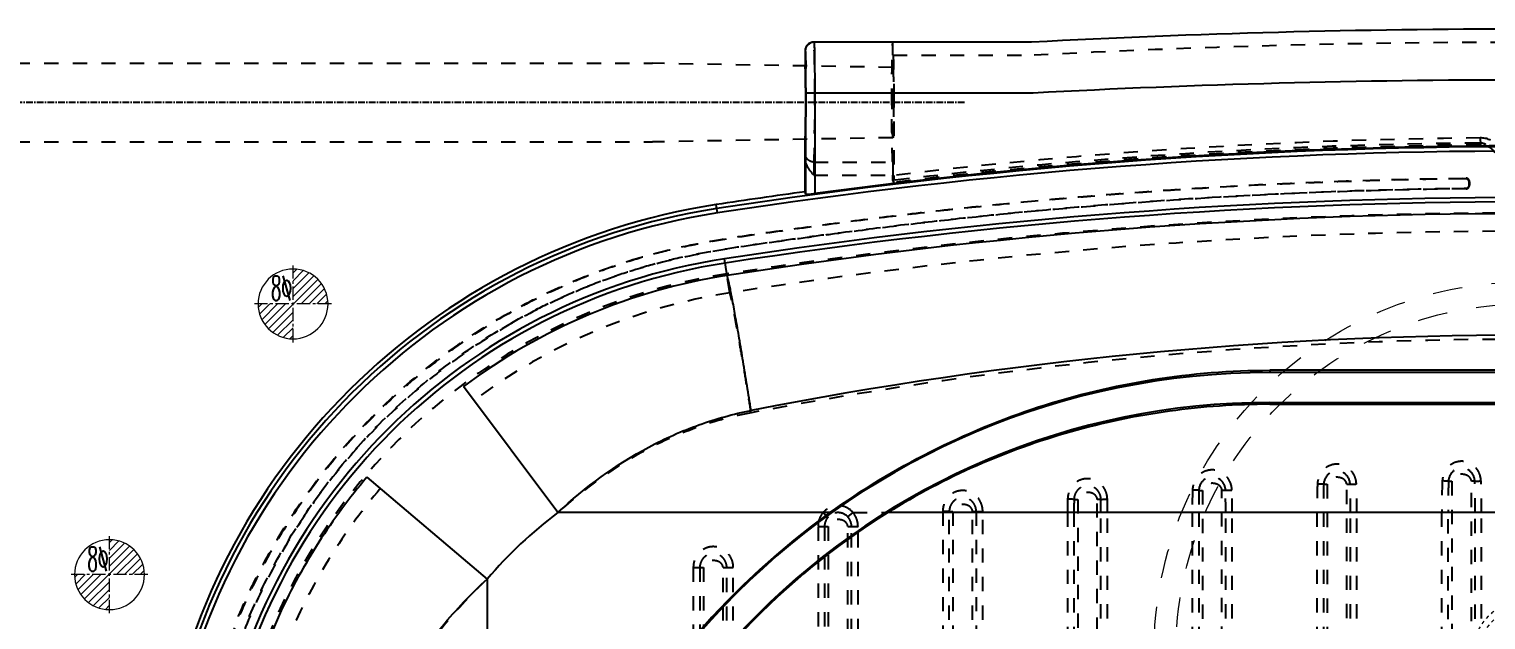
# Model space of a CAD drawing. Header units: millimetres. Extents: x 1937 to 4271, y -9032 to 1737.
# Drawn here: x 2544.9 to 2711.5, y -853.4 to -785.7 of the extents above; entities that cross this region are included whole.
import ezdxf
from ezdxf.enums import TextEntityAlignment as Align

# ---------------------------------------------------------------- set-up
doc = ezdxf.new("R2010")
doc.units = ezdxf.units.MM
doc.header["$LTSCALE"] = 16.335
doc.linetypes.add('CENTER', pattern=[0.6, 0.375, -0.075, 0.075, -0.075])
doc.linetypes.add('HIDDEN', pattern=[0.2, 0.1, -0.1])
doc.layers.get('0').update_dxf_attribs({"linetype": 'CONTINUOUS'})
doc.layers.add('DEFAULT_2', color=8, linetype='HIDDEN')
for name, color, linetype, lineweight in [('epin', 13, 'CONTINUOUS', 9), ('screw', 33, 'CONTINUOUS', 13), ('sp', 193, 'CONTINUOUS', 9)]:
    doc.layers.add(name, color=color, linetype=linetype, lineweight=lineweight)
doc.styles.add('TXT', font='txt.shx', dxfattribs={"bigfont": 'gbcbig.shx'})
doc.styles.add('TXT05', font='txt.shx', dxfattribs={"width": 0.5, "bigfont": 'gbcbig.shx'})

# ---------------------------------------------------------------- blocks, each defined once
blk = doc.blocks.new('sp_80_th', base_point=(283.27, -1197.21))
at = {"layer": 'sp', "color": 1, "linetype": 'CENTER', "ltscale": 2.643404}
for p, q in [((283.27, -1243.96), (283.27, -1150.46)), ((236.52, -1197.21), (330.02, -1197.21))]:
    blk.add_line(p, q, dxfattribs=at)
at = {"layer": 'sp', "linetype": 'HIDDEN', "ltscale": 2.073258}
for radius in [42.5, 40]:
    blk.add_circle((283.27, -1197.21), radius, dxfattribs=at)
at = {"layer": 'sp', "color": 6, "style": 'TXT'}
blk.add_text('SP%%c80', height=10, dxfattribs=at).set_placement((283.27, -1213.21), align=Align.MIDDLE)
blk = doc.blocks.new('screw_m12_g')
at = {"layer": 'screw', "color": 1, "linetype": 'CENTER', "ltscale": 0.24}
for p, q in [((0, -6.6), (0, 6.6)), ((-6.6, 0), (6.6, 0))]:
    blk.add_line(p, q, dxfattribs=at)
at = {"layer": 'screw', "color": 33, "linetype": 'HIDDEN', "ltscale": 0.24}
blk.add_circle((0, 0), 5.25, dxfattribs=at)
at = {"layer": 'screw', "color": 92, "linetype": 'HIDDEN', "ltscale": 0.24}
blk.add_arc((0, 0), 6, 270, 180, dxfattribs=at)
at = {"layer": 'screw', "color": 6, "style": 'TXT'}
blk.add_text('M12', height=2.4, dxfattribs=at).set_placement((-2.04, -3))
blk = doc.blocks.new('epin_ejp_8')
at = {"layer": 'epin'}
h = blk.add_hatch(dxfattribs=at)
h.set_pattern_fill('_ANSI31', color=123, scale=0.2, angle=90, style=0)
h.set_pattern_definition([(135, (-263.1036, 1313.3417), (-0.4490128, -0.4490128), [])])
h.paths.add_polyline_path([(0, 4, 0.414214), (-4, 0), (0, 0)])
h.paths.add_polyline_path([(4, 0), (0, 0), (0, -4, 0.414214)])
at = {"layer": 'epin', "color": 1, "linetype": 'CENTER', "ltscale": 0.248791}
for p, q in [((0, -4.4), (0, 4.4)), ((-4.4, 0), (4.4, 0))]:
    blk.add_line(p, q, dxfattribs=at)
at = {"layer": 'epin'}
blk.add_circle((0, 0), 4, dxfattribs=at)
at = {"layer": 'epin', "color": 6, "style": 'TXT05', "width": 0.5}
blk.add_text('%%c8', height=2.8, dxfattribs=at).set_placement((1.33, 1.8), align=Align.MIDDLE)
blk = doc.blocks.new('11')
at = {"layer": 'epin', "color": 4, "xscale": -1}
for p in [(2575.05, -817.21), (2554.05, -848.21)]:
    blk.add_blockref('epin_ejp_8', p, dxfattribs=at)

msp = doc.modelspace()

# ---------------------------------------------------------------- linework, layer by layer
at = {"color": 7, "linetype": 'Continuous'}
for p, q in [((2633.635, -788.233), (2633.635, -789.96)), ((2633.635, -788.233), (2633.65, -788.24)), ((2634.64, -787.228), (2634.655, -787.235)), ((2659.559, -787.235), (2634.64, -787.228)), ((2633.734, -804.651), (2633.734, -793.064)), ((2659.714, -793.064), (2633.734, -793.064)), ((2634.739, -793.064), (2634.739, -804.566)), ((2633.635, -804.365), (2633.635, -798.35)), ((2633.734, -804.651), (2633.635, -804.365)), ((2623.609, -806.782), (2623.464, -805.842)), ((2624.713, -813.955), (2624.418, -812.038)), ((2686.8, -824.812), (2686.8, -825.072)), ((2745.291, -824.812), (2686.8, -824.812)), ((2605.351, -841.108), (2594.552, -826.664)), ((2745.291, -825.072), (2686.8, -825.072)), ((2686.8, -828.499), (2686.8, -828.703)), ((2686.8, -828.499), (2745.291, -828.499)), ((2686.8, -828.703), (2745.291, -828.703)), ((2583.491, -837.066), (2597.245, -848.731)), ((2636.478, -841.108), (2605.351, -841.108)), ((2788.985, -841.108), (2643.105, -841.108)), ((2597.245, -848.731), (2597.245, -1005.689))]:
    msp.add_line(p, q, dxfattribs=at)
for centre, radius, start, end in [((2716.045, -1853.201), 1067.462, 86.96671, 93.03329), ((2634.64, -788.233), 1.005, 90.00044, 179.98925), ((2634.655, -788.24), 1.005, 90.01212, 179.99249), ((2415.328, -792.885), 218.406, 359.95299, 0.69371), ((2716.045, -1853.201), 1061.633, 86.958387, 93.041613), ((2716.045, -1407.419), 608.21, 81.250995, 98.749005), ((2716.045, -1407.419), 607.708, 81.250995, 98.749005), ((2716.045, -1407.419), 608.311, 83.09667, 97.681099), ((2716.045, -1407.419), 608.659, 97.781515, 98.749005), ((2716.045, -1407.419), 602.39, 81.250995, 98.749005), ((2634.992, -880.748), 75.788, 98.74901, 171.02639), ((2634.992, -880.748), 75.339, 98.74901, 171.02639), ((2716.045, -1407.419), 601.889, 81.250995, 98.749005), ((2634.992, -880.748), 74.837, 98.74901, 171.02639), ((2716.182, -1400.817), 593.947, 90.013169, 98.858899), ((2634.992, -880.748), 69.519, 98.74901, 171.02639), ((2634.992, -880.748), 69.018, 98.74901, 171.02639), ((2635.136, -880.833), 67.685, 98.85834, 126.84119), ((2716.297, -1282.847), 462.057, 90.03121, 101.08543), ((2686.8, -911.356), 86.284, 90, 180), ((2686.8, -911.356), 82.857, 90, 180), ((2634.992, -880.748), 49.497, 126.78659, 139.69559), ((2686.8, -911.356), 86.413, 125.61544, 180), ((2686.8, -911.356), 82.729, 121.88132, 180)]:
    msp.add_arc(centre, radius, start, end, dxfattribs=at)
for points, knots in [([(2633.65, -788.24), (2633.654, -788.242), (2633.656, -788.258), (2633.662, -788.283), (2633.666, -788.328), (2633.67, -788.387), (2633.675, -788.463), (2633.682, -788.595), (2633.689, -788.798), (2633.698, -789.085), (2633.705, -789.427), (2633.712, -789.818), (2633.716, -790.095), (2633.718, -790.24)], [0, 0, 0, 0, 0.0058969, 0.0197283, 0.0416449, 0.0716091, 0.1095548, 0.1554011, 0.2700904, 0.413984, 0.5852705, 0.7815423, 1, 1, 1, 1]), ([(2634.655, -787.235), (2634.658, -787.237), (2634.66, -787.25), (2634.665, -787.272), (2634.668, -787.31), (2634.674, -787.386), (2634.681, -787.516), (2634.688, -787.711), (2634.695, -787.956), (2634.702, -788.251), (2634.709, -788.591), (2634.717, -789.126), (2634.726, -789.882), (2634.733, -790.873), (2634.738, -791.948), (2634.739, -792.687), (2634.739, -793.064)], [0, 0, 0, 0, 0.0017658, 0.005831, 0.0122375, 0.0209778, 0.0453955, 0.078919, 0.1212047, 0.1718308, 0.2303648, 0.2962387, 0.4473145, 0.6194057, 0.8062011, 1, 1, 1, 1]), ([(2633.635, -789.96), (2633.637, -789.96), (2633.64, -789.969), (2633.643, -789.982), (2633.646, -790.009), (2633.652, -790.062), (2633.657, -790.153), (2633.664, -790.292), (2633.67, -790.467), (2633.676, -790.678), (2633.682, -790.923), (2633.689, -791.308), (2633.697, -791.854), (2633.703, -792.57), (2633.707, -793.347), (2633.708, -793.882), (2633.708, -794.155)], [0, 0, 0, 0, 0.0014927, 0.0052241, 0.0113055, 0.0197403, 0.0436205, 0.0767177, 0.1186915, 0.1691179, 0.2275623, 0.2934514, 0.4448427, 0.6175699, 0.8052269, 1, 1, 1, 1]), ([(2633.734, -804.651), (2633.735, -804.653), (2633.744, -804.656), (2633.77, -804.66), (2633.828, -804.66), (2633.92, -804.656), (2634.045, -804.646), (2634.194, -804.632), (2634.429, -804.606), (2634.613, -804.583), (2634.739, -804.566)], [0, 0, 0, 0, 0.0076606, 0.0236717, 0.0824798, 0.1759639, 0.3003805, 0.4511218, 0.6224797, 1, 1, 1, 1]), ([(2627.456, -829.411), (2627.307, -828.471), (2627.007, -826.596), (2626.556, -823.84), (2626.119, -821.237), (2625.717, -818.917), (2625.409, -817.212), (2625.192, -816.071), (2625.059, -815.4), (2624.946, -814.858), (2624.854, -814.446), (2624.78, -814.159), (2624.736, -814.008), (2624.713, -813.955)], [0, 0, 0, 0, 0.181967, 0.3626185, 0.5335894, 0.6862194, 0.8126048, 0.8644705, 0.9081591, 0.94333, 0.970154, 0.988935, 1, 1, 1, 1]), ([(2636.478, -841.108), (2640.117, -838.501), (2647.8, -833.831), (2660.253, -828.679), (2673.356, -825.522), (2682.323, -824.812), (2686.8, -824.812)], [0, 0, 0, 0, 0.250062, 0.4999682, 0.7499178, 1, 1, 1, 1]), ([(2605.351, -841.108), (2608.473, -838.18), (2613.691, -834.357), (2621.413, -830.922), (2625.432, -829.806), (2627.456, -829.411)], [0, 0, 0, 0, 0.507638, 0.7554378, 1, 1, 1, 1]), ([(2686.8, -828.703), (2682.968, -828.703), (2675.295, -829.231), (2664.011, -831.595), (2653.162, -835.495), (2646.359, -839.084), (2643.105, -841.108)], [0, 0, 0, 0, 0.2500411, 0.5000202, 0.749978, 1, 1, 1, 1]), ([(2583.491, -837.066), (2581.501, -839.413), (2577.831, -844.38), (2573.386, -852.5), (2570.085, -861.148), (2568.695, -867.165), (2568.21, -870.203)], [0, 0, 0, 0, 0.2500741, 0.5000447, 0.7499954, 1, 1, 1, 1]), ([(2582.844, -873.016), (2583.311, -870.745), (2584.668, -866.24), (2587.832, -859.864), (2592.044, -853.944), (2595.426, -850.402), (2597.245, -848.731)], [0, 0, 0, 0, 0.242583, 0.4894023, 0.7416661, 1, 1, 1, 1])]:
    msp.add_open_spline(points, degree=3, knots=knots, dxfattribs=at)
at = {"layer": 'DEFAULT_2', "color": 8, "linetype": 'HIDDEN'}
for p, q in [((2643.685, -788.735), (2643.685, -787.228)), ((2491.045, -789.655), (2616.186, -789.655)), ((2643.685, -790.135), (2616.186, -789.655)), ((2643.685, -788.735), (2643.7, -788.743)), ((2643.685, -788.735), (2659.599, -788.735)), ((2643.775, -793.064), (2643.775, -802.484)), ((2643.685, -798.175), (2616.186, -798.655)), ((2710.89, -798.204), (2710.897, -799.007)), ((2491.045, -798.655), (2616.186, -798.655)), ((2710.747, -798.783), (2710.897, -799.007)), ((2634.659, -800.971), (2643.663, -800.971)), ((2634.623, -802.454), (2643.685, -802.454)), ((2643.685, -803.077), (2643.685, -802.454)), ((2643.685, -803.077), (2643.761, -803.296)), ((2709.215, -802.882), (2709.257, -802.818)), ((2709.621, -803.284), (2709.663, -803.22)), ((2709.621, -803.56), (2709.621, -803.284)), ((2709.663, -803.22), (2709.663, -803.622)), ((2709.266, -804.024), (2709.224, -803.961)), ((2709.663, -803.622), (2709.621, -803.56)), ((2625.018, -815.936), (2624.713, -813.955)), ((2692.971, -837.866), (2693.372, -837.866)), ((2693.372, -837.866), (2693.372, -1016.554)), ((2695.604, -1016.554), (2695.604, -837.866)), ((2695.604, -837.866), (2696.005, -837.866)), ((2707.249, -837.52), (2707.643, -837.52)), ((2707.643, -837.52), (2707.643, -1016.901)), ((2709.875, -1016.901), (2709.875, -837.52)), ((2710.269, -837.52), (2709.875, -837.52)), ((2664.402, -839.59), (2664.83, -839.59)), ((2664.83, -839.59), (2664.83, -1014.83)), ((2667.062, -1014.83), (2667.062, -839.59)), ((2667.49, -839.59), (2667.062, -839.59)), ((2668.233, -841.108), (2668.221, -839.573)), ((2678.689, -838.556), (2679.101, -838.556)), ((2679.101, -838.556), (2679.101, -1015.864)), ((2681.333, -1015.864), (2681.333, -838.556)), ((2681.745, -838.556), (2681.333, -838.556)), ((2636.274, -841.607), (2635.684, -841.108)), ((2638.534, -841.607), (2639.124, -841.108)), ((2639.124, -841.108), (2643.105, -841.108)), ((2649.387, -840.97), (2649.387, -1013.45)), ((2650.129, -1013.449), (2650.129, -840.971)), ((2650.129, -840.971), (2650.559, -840.971)), ((2650.559, -840.971), (2650.559, -1013.449)), ((2652.791, -1013.449), (2652.791, -840.971)), ((2652.791, -840.971), (2653.221, -840.971)), ((2653.221, -840.971), (2653.221, -1013.449)), ((2653.962, -1013.45), (2653.962, -840.97)), ((2663.658, -841.108), (2663.658, -1013.313)), ((2664.401, -841.108), (2664.401, -1013.313)), ((2667.491, -1013.313), (2667.491, -841.108)), ((2668.233, -1013.313), (2668.233, -841.108)), ((2677.929, -841.108), (2677.929, -1013.313)), ((2678.671, -841.108), (2678.671, -1013.313)), ((2681.763, -1013.313), (2681.763, -841.108)), ((2682.504, -1013.313), (2682.504, -841.108)), ((2692.2, -841.108), (2692.2, -1013.313)), ((2692.942, -841.108), (2692.942, -1013.359)), ((2696.034, -1013.313), (2696.034, -841.108)), ((2696.775, -1013.313), (2696.775, -841.108)), ((2706.471, -841.108), (2706.471, -1013.313)), ((2707.213, -1013.372), (2707.213, -841.048)), ((2710.305, -1013.348), (2710.305, -841.072)), ((2711.046, -1013.313), (2711.046, -841.108)), ((2635.116, -842.701), (2635.116, -1011.719)), ((2635.116, -842.701), (2636.288, -842.701)), ((2635.858, -842.701), (2635.858, -1011.719)), ((2636.288, -842.701), (2636.288, -1011.719)), ((2638.52, -1011.719), (2638.52, -842.701)), ((2638.52, -842.701), (2639.691, -842.701)), ((2638.95, -1011.719), (2638.95, -842.701)), ((2639.691, -1011.719), (2639.691, -842.701)), ((2620.845, -847.399), (2620.845, -1007.021)), ((2620.845, -847.399), (2622.017, -847.399)), ((2621.587, -847.399), (2621.587, -1007.021)), ((2622.017, -847.399), (2622.017, -1007.021)), ((2624.249, -1007.021), (2624.249, -847.399)), ((2624.249, -847.399), (2625.42, -847.399)), ((2624.679, -1007.021), (2624.679, -847.399)), ((2625.42, -1007.021), (2625.42, -847.399))]:
    msp.add_line(p, q, dxfattribs=at)
at = {"layer": 'DEFAULT_2', "color": 1, "linetype": 'CENTER', "ltscale": 0.125017}
msp.add_line((2651.876, -794.155), (2391.045, -794.155), dxfattribs=at)
at = {"layer": 'DEFAULT_2', "color": 8, "linetype": 'HIDDEN'}
for centre, radius, start, end in [((2716.045, -1853.201), 1065.954, 86.964565, 93.035435), ((2594.11, -791.706), 39.58, 1.3673, 1.74143), ((2491.95, -793.479), 141.756, 0.59333, 0.72347), ((2448.475, -793.899), 185.233, 0.32173, 0.58386), ((2398.249, -794.154), 235.46, 359.99971, 0.26693), ((2405.779, -794.173), 227.929, 359.67872, 0.00453), ((2556.071, -795.73), 77.629, 358.65781, 359.34296), ((2496.264, -794.88), 137.441, 359.27446, 359.41004), ((2457.165, -794.48), 176.542, 359.41076, 359.68473), ((2597.371, -796.693), 36.317, 358.24345, 358.64955), ((2716.045, -1407.419), 609.237, 90.484744, 96.812713), ((2710.912, -801.027), 2.823, 359.9901, 90.42155), ((2716.045, -1407.419), 608.659, 90.498746, 96.827713), ((2716.045, -1407.419), 608.435, 90.48482, 96.823146), ((2710.763, -800.766), 1.983, 85.02153, 90.47704), ((2710.758, -800.818), 2.035, 67.74401, 85.00115), ((2709.22, -803.283), 0.401, 359.93767, 90.65418), ((2709.262, -803.22), 0.401, 359.93768, 90.65009), ((2709.22, -803.56), 0.401, 270.64208, 0.06004), ((2709.262, -803.623), 0.401, 270.63809, 0.06024), ((2716.045, -1407.419), 600.637, 90.311574, 98.749005), ((2716.182, -1400.817), 591.943, 90.013209, 98.859268), ((2634.992, -880.748), 67.766, 98.74901, 171.02639), ((2635.136, -880.833), 65.682, 98.86176, 126.84279), ((2716.283, -1293.595), 472.348, 90.02882, 100.83923), ((2781.04, -841.037), 88.84, 177.93015, 180.04537), ((2866.475, -841.04), 173.533, 178.95196, 180.02227), ((2522.568, -841.04), 173.466, 359.97759, 1.04832), ((2607.975, -841.036), 88.8, 359.95407, 2.07005), ((2793.593, -841.012), 87.121, 177.67553, 180.06303), ((2877.095, -841.012), 169.882, 178.82219, 180.01238), ((2540.473, -841.012), 169.832, 359.9798, 1.17831), ((2623.949, -841.015), 87.098, 359.93932, 2.32773), ((2849.887, -841.101), 185.486, 179.53344, 180.00205), ((2482.035, -841.101), 185.457, 359.9979, 0.46659), ((2769.712, -841.073), 91.782, 178.40978, 180.02131), ((2857.981, -841.075), 179.31, 179.19507, 180.01043), ((2502.515, -841.075), 179.247, 359.98945, 0.80509), ((2590.757, -841.073), 91.747, 359.97857, 1.59074), ((2637.404, -842.626), 1.522, 42.05912, 137.93579)]:
    msp.add_arc(centre, radius, start, end, dxfattribs=at)
for points, knots in [([(2633.654, -799.982), (2633.663, -799.884), (2633.676, -799.624), (2633.692, -799.145), (2633.706, -798.496), (2633.724, -797.357), (2633.734, -796.079), (2633.739, -794.704), (2633.739, -793.621), (2633.736, -792.556), (2633.729, -791.546), (2633.719, -790.625), (2633.708, -789.928), (2633.698, -789.438), (2633.69, -789.13), (2633.682, -788.864), (2633.674, -788.644), (2633.665, -788.472), (2633.657, -788.357), (2633.65, -788.292), (2633.645, -788.26), (2633.642, -788.244), (2633.637, -788.232), (2633.635, -788.233)], [0, 0, 0, 0, 0.0251175, 0.0663469, 0.1222544, 0.1909531, 0.3569403, 0.4485489, 0.5417779, 0.6334321, 0.7203762, 0.7996392, 0.8684939, 0.8982785, 0.9246068, 0.9472528, 0.9660411, 0.9808001, 0.9913953, 0.9951132, 0.9977726, 0.9993782, 1, 1, 1, 1]), ([(2634.742, -793.064), (2634.742, -792.801), (2634.74, -792.139), (2634.734, -791.114), (2634.724, -790.036), (2634.713, -789.221), (2634.703, -788.647), (2634.695, -788.285), (2634.687, -787.974), (2634.679, -787.716), (2634.671, -787.534), (2634.664, -787.417), (2634.66, -787.351), (2634.655, -787.3), (2634.651, -787.261), (2634.647, -787.242), (2634.643, -787.228), (2634.64, -787.228)], [0, 0, 0, 0, 0.1353239, 0.3399586, 0.5266039, 0.6888524, 0.7590873, 0.8212161, 0.8747021, 0.9191341, 0.9541113, 0.9679444, 0.979311, 0.9881962, 0.9945886, 0.9984895, 1, 1, 1, 1]), ([(2643.564, -794.155), (2643.564, -793.705), (2643.566, -792.821), (2643.572, -791.538), (2643.582, -790.523), (2643.591, -789.774), (2643.599, -789.272), (2643.608, -788.817), (2643.617, -788.414), (2643.627, -788.065), (2643.638, -787.776), (2643.647, -787.572), (2643.655, -787.441), (2643.661, -787.366), (2643.666, -787.309), (2643.672, -787.265), (2643.677, -787.243), (2643.682, -787.228), (2643.685, -787.228)], [0, 0, 0, 0, 0.1949167, 0.3824912, 0.5552378, 0.6340156, 0.706702, 0.7725646, 0.8310001, 0.8814387, 0.9233869, 0.9564702, 0.969575, 0.9803414, 0.9887571, 0.994815, 0.9985232, 1, 1, 1, 1]), ([(2633.658, -790.165), (2633.656, -790.135), (2633.653, -790.086), (2633.649, -790.017), (2633.641, -789.986), (2633.64, -789.96), (2633.635, -789.96)], [0, 0, 0, 0, 0.4313693, 0.7421341, 0.9312076, 1, 1, 1, 1]), ([(2643.7, -788.743), (2643.702, -788.744), (2643.705, -788.754), (2643.708, -788.77), (2643.711, -788.798), (2643.717, -788.855), (2643.723, -788.951), (2643.729, -789.095), (2643.736, -789.277), (2643.742, -789.495), (2643.748, -789.747), (2643.755, -790.144), (2643.763, -790.705), (2643.77, -791.44), (2643.774, -792.236), (2643.775, -792.785), (2643.775, -793.064)], [0, 0, 0, 0, 0.0018298, 0.0059215, 0.0123426, 0.0210914, 0.0455162, 0.0790412, 0.1213255, 0.1719475, 0.2304749, 0.2963404, 0.4473953, 0.6194624, 0.8062286, 1, 1, 1, 1]), ([(2633.671, -790.503), (2633.67, -790.47), (2633.666, -790.357), (2633.662, -790.245), (2633.658, -790.165)], [0, 0, 0, 0, 0.2921962, 1, 1, 1, 1]), ([(2633.694, -791.689), (2633.693, -791.603), (2633.689, -791.294), (2633.683, -790.984), (2633.678, -790.761)], [0, 0, 0, 0, 0.2785811, 1, 1, 1, 1]), ([(2643.615, -794.155), (2643.615, -793.894), (2643.616, -793.381), (2643.62, -792.636), (2643.626, -791.95), (2643.633, -791.427), (2643.64, -791.057), (2643.646, -790.823), (2643.651, -790.621), (2643.657, -790.452), (2643.664, -790.32), (2643.669, -790.232), (2643.674, -790.182), (2643.678, -790.156), (2643.68, -790.144), (2643.683, -790.135), (2643.685, -790.135)], [0, 0, 0, 0, 0.1948509, 0.3825868, 0.5553588, 0.7067656, 0.7726522, 0.8310893, 0.8814987, 0.9234466, 0.9565125, 0.9803543, 0.9887666, 0.9948237, 0.9985293, 1, 1, 1, 1]), ([(2643.685, -790.135), (2643.687, -790.135), (2643.69, -790.144), (2643.693, -790.157), (2643.696, -790.182), (2643.701, -790.233), (2643.706, -790.321), (2643.713, -790.453), (2643.719, -790.621), (2643.725, -790.823), (2643.73, -791.058), (2643.737, -791.427), (2643.744, -791.95), (2643.751, -792.636), (2643.754, -793.381), (2643.755, -793.894), (2643.755, -794.155)], [0, 0, 0, 0, 0.0014943, 0.0052261, 0.0113078, 0.0197429, 0.0436244, 0.0767218, 0.1186924, 0.1691162, 0.2275597, 0.2934447, 0.4448271, 0.6175512, 0.8052225, 1, 1, 1, 1]), ([(2634.659, -800.971), (2634.668, -800.856), (2634.681, -800.553), (2634.697, -799.994), (2634.711, -799.235), (2634.729, -797.905), (2634.739, -796.412), (2634.744, -794.806), (2634.744, -793.804), (2634.743, -793.22), (2634.742, -793.064)], [0, 0, 0, 0, 0.0435983, 0.1151622, 0.2122022, 0.3314549, 0.6196437, 0.778738, 0.9406837, 1, 1, 1, 1]), ([(2633.708, -794.155), (2633.708, -794.427), (2633.707, -794.963), (2633.703, -795.74), (2633.697, -796.456), (2633.689, -797.001), (2633.682, -797.387), (2633.676, -797.632), (2633.67, -797.843), (2633.664, -798.018), (2633.657, -798.156), (2633.652, -798.248), (2633.646, -798.301), (2633.643, -798.328), (2633.64, -798.341), (2633.637, -798.35), (2633.635, -798.35)], [0, 0, 0, 0, 0.1947754, 0.3824344, 0.555163, 0.7065547, 0.7724437, 0.8308875, 0.8813131, 0.9232857, 0.9563817, 0.9802608, 0.9886951, 0.9947762, 0.9985074, 1, 1, 1, 1]), ([(2643.663, -800.97), (2643.653, -800.865), (2643.639, -800.588), (2643.621, -800.081), (2643.605, -799.394), (2643.585, -798.186), (2643.569, -796.422), (2643.564, -794.942), (2643.564, -794.155)], [0, 0, 0, 0, 0.0465795, 0.1218901, 0.2236386, 0.3488164, 0.6536308, 1, 1, 1, 1]), ([(2643.685, -798.175), (2643.683, -798.175), (2643.68, -798.166), (2643.678, -798.153), (2643.674, -798.128), (2643.669, -798.078), (2643.664, -797.99), (2643.657, -797.857), (2643.651, -797.689), (2643.646, -797.487), (2643.64, -797.253), (2643.633, -796.883), (2643.626, -796.36), (2643.62, -795.674), (2643.616, -794.929), (2643.615, -794.416), (2643.615, -794.155)], [0, 0, 0, 0, 0.0014707, 0.0051763, 0.0112334, 0.0196457, 0.0434875, 0.0765534, 0.1185013, 0.1689107, 0.2273478, 0.2932344, 0.4446412, 0.6174132, 0.8051491, 1, 1, 1, 1]), ([(2643.755, -794.155), (2643.755, -794.416), (2643.754, -794.929), (2643.751, -795.673), (2643.744, -796.36), (2643.737, -796.882), (2643.73, -797.252), (2643.725, -797.486), (2643.719, -797.689), (2643.713, -797.857), (2643.706, -797.989), (2643.701, -798.077), (2643.696, -798.128), (2643.693, -798.153), (2643.69, -798.166), (2643.687, -798.175), (2643.685, -798.175)], [0, 0, 0, 0, 0.1947775, 0.3824488, 0.5551729, 0.7065553, 0.7724403, 0.8308838, 0.8813076, 0.9232782, 0.9563756, 0.9802571, 0.9886922, 0.9947739, 0.9985057, 1, 1, 1, 1]), ([(2633.635, -798.35), (2633.64, -798.35), (2633.641, -798.324), (2633.649, -798.293), (2633.653, -798.224), (2633.656, -798.174), (2633.658, -798.145)], [0, 0, 0, 0, 0.0687933, 0.2578684, 0.5686335, 1, 1, 1, 1]), ([(2633.658, -798.145), (2633.659, -798.121), (2633.664, -798.008), (2633.668, -797.895), (2633.671, -797.806)], [0, 0, 0, 0, 0.2070301, 1, 1, 1, 1]), ([(2633.635, -800.452), (2633.637, -800.353), (2633.642, -800.196), (2633.648, -800.039), (2633.654, -799.982)], [0, 0, 0, 0, 0.6312317, 1, 1, 1, 1]), ([(2634.659, -800.971), (2634.533, -800.97), (2634.271, -800.92), (2633.93, -800.7), (2633.705, -800.365), (2633.654, -800.105), (2633.654, -799.982)], [0, 0, 0, 0, 0.2418311, 0.5026187, 0.761753, 1, 1, 1, 1]), ([(2712.588, -799.903), (2712.496, -799.765), (2712.277, -799.511), (2711.731, -799.132), (2711.226, -799.004), (2710.897, -799.007)], [0, 0, 0, 0, 0.2505881, 0.501399, 1, 1, 1, 1]), ([(2634.623, -802.454), (2634.383, -802.16), (2633.906, -801.578), (2633.634, -800.828), (2633.635, -800.452)], [0, 0, 0, 0, 0.5016602, 1, 1, 1, 1]), ([(2634.659, -800.971), (2634.649, -801.03), (2634.643, -801.203), (2634.63, -801.526), (2634.625, -801.96), (2634.623, -802.282), (2634.623, -802.454)], [0, 0, 0, 0, 0.1226553, 0.3488452, 0.6537546, 1, 1, 1, 1]), ([(2643.663, -800.97), (2643.669, -801.03), (2643.673, -801.203), (2643.681, -801.526), (2643.684, -801.96), (2643.685, -802.282), (2643.685, -802.454)], [0, 0, 0, 0, 0.1219065, 0.3488166, 0.6536579, 1, 1, 1, 1]), ([(2559.578, -927.21), (2559.578, -922.337), (2559.723, -915.025), (2560.204, -905.29), (2560.711, -897.996), (2561.36, -890.714), (2562.154, -883.447), (2562.937, -877.405), (2563.62, -872.579), (2564.192, -868.968), (2564.865, -865.374), (2565.726, -861.819), (2566.787, -858.319), (2568.018, -854.875), (2569.421, -851.497), (2571.521, -847.097), (2574.561, -841.805), (2578.835, -835.86), (2583.693, -830.381), (2589.082, -825.424), (2594.948, -821.042), (2601.228, -817.277), (2607.861, -814.176), (2614.771, -811.747), (2620.716, -810.368), (2625.523, -809.559), (2629.142, -809.045), (2632.764, -808.549), (2636.385, -808.052), (2640.009, -807.574), (2644.846, -806.977), (2650.899, -806.287), (2658.171, -805.541), (2665.452, -804.886), (2672.741, -804.318), (2682.467, -803.679), (2694.639, -803.1), (2704.384, -802.873), (2709.257, -802.818)], [0, 0, 0, 0, 0.0624978, 0.0937481, 0.1249983, 0.1562486, 0.1874987, 0.2187485, 0.234373, 0.2500021, 0.26563, 0.2812543, 0.2968847, 0.3125143, 0.3281415, 0.3437693, 0.375015, 0.4062602, 0.4375058, 0.4687519, 0.4999989, 0.5312466, 0.5624953, 0.5937455, 0.6249961, 0.640623, 0.6562486, 0.6718748, 0.6874998, 0.7031244, 0.7187494, 0.75, 0.7812501, 0.8125003, 0.8437506, 0.8750009, 0.9375004, 1, 1, 1, 1]), ([(2709.215, -802.882), (2704.345, -802.937), (2694.605, -803.165), (2682.441, -803.744), (2672.72, -804.383), (2665.436, -804.951), (2658.159, -805.606), (2650.89, -806.35), (2643.631, -807.181), (2637.591, -807.945), (2632.765, -808.608), (2629.148, -809.114), (2625.532, -809.635), (2621.927, -810.231), (2618.346, -810.966), (2614.814, -811.907), (2611.335, -813.028), (2606.776, -814.749), (2601.253, -817.337), (2594.976, -821.098), (2589.115, -825.479), (2583.73, -830.434), (2578.876, -835.911), (2574.606, -841.853), (2570.962, -848.198), (2568.478, -853.769), (2566.84, -858.358), (2565.788, -861.859), (2564.918, -865.409), (2564.229, -868.998), (2563.687, -872.612), (2563.175, -876.229), (2562.682, -879.849), (2562.231, -883.474), (2561.818, -887.104), (2561.314, -891.948), (2560.772, -898.013), (2560.267, -905.302), (2559.786, -915.032), (2559.641, -922.339), (2559.641, -927.21)], [0, 0, 0, 0, 0.0625008, 0.1250012, 0.1562519, 0.1875025, 0.2187531, 0.2500036, 0.2812541, 0.3125045, 0.3281297, 0.3437549, 0.35938, 0.3750081, 0.3906336, 0.4062608, 0.4218906, 0.4375181, 0.4687638, 0.5000096, 0.5312554, 0.5625012, 0.5937471, 0.6249929, 0.6562388, 0.6874845, 0.7031126, 0.7187406, 0.734369, 0.7499946, 0.7656207, 0.7812476, 0.7968722, 0.8124972, 0.8281229, 0.8437486, 0.874999, 0.9062498, 0.9375006, 1, 1, 1, 1]), ([(2643.775, -802.484), (2643.775, -802.587), (2643.774, -802.777), (2643.772, -803.006), (2643.769, -803.146), (2643.766, -803.234), (2643.765, -803.256), (2643.762, -803.3), (2643.761, -803.296)], [0, 0, 0, 0, 0.3815422, 0.7056986, 0.8292303, 0.9228291, 0.983277, 1, 1, 1, 1]), ([(2560.721, -927.21), (2560.721, -922.375), (2560.864, -915.12), (2561.339, -905.46), (2561.84, -898.224), (2562.48, -890.998), (2563.261, -883.786), (2564.207, -876.595), (2565.035, -870.605), (2565.936, -865.853), (2566.777, -862.322), (2567.815, -858.845), (2569.435, -854.287), (2571.891, -848.751), (2575.506, -842.45), (2579.747, -836.551), (2584.57, -831.118), (2589.926, -826.209), (2595.756, -821.875), (2600.962, -818.78), (2605.297, -816.635), (2608.628, -815.195), (2612.03, -813.93), (2615.489, -812.835), (2619.001, -811.917), (2622.561, -811.215), (2626.143, -810.648), (2629.732, -810.118), (2633.324, -809.617), (2638.115, -808.968), (2644.112, -808.21), (2651.319, -807.39), (2658.536, -806.655), (2665.76, -806.007), (2672.992, -805.446), (2682.643, -804.814), (2694.719, -804.242), (2704.389, -804.016), (2709.224, -803.961)], [0, 0, 0, 0, 0.0624991, 0.0937498, 0.125, 0.1562507, 0.1875007, 0.2187507, 0.2500008, 0.2656296, 0.2812561, 0.2968839, 0.312513, 0.3437577, 0.3750034, 0.4062488, 0.4374943, 0.4687397, 0.4999852, 0.5312305, 0.5468588, 0.5624862, 0.5781132, 0.5937437, 0.6093715, 0.6249946, 0.6406244, 0.6562505, 0.6718742, 0.687499, 0.7187495, 0.7499994, 0.7812496, 0.8124997, 0.84375, 0.8750003, 0.9375, 1, 1, 1, 1]), ([(2709.266, -804.024), (2704.434, -804.078), (2694.771, -804.303), (2680.288, -804.989), (2668.236, -805.851), (2658.608, -806.708), (2651.397, -807.44), (2644.197, -808.269), (2638.206, -809.032), (2633.415, -809.675), (2628.622, -810.331), (2622.642, -811.216), (2615.547, -812.771), (2608.671, -815.132), (2602.079, -818.197), (2595.827, -821.907), (2589.99, -826.237), (2584.632, -831.146), (2579.806, -836.579), (2575.562, -842.477), (2571.948, -848.781), (2569.488, -854.318), (2567.87, -858.879), (2566.834, -862.357), (2565.986, -865.883), (2565.081, -870.633), (2564.417, -875.425), (2563.802, -880.221), (2563.213, -885.018), (2562.542, -891.021), (2561.894, -898.24), (2561.401, -905.473), (2561.048, -912.714), (2560.833, -919.961), (2560.784, -924.794), (2560.784, -927.21)], [0, 0, 0, 0, 0.0624778, 0.1249545, 0.1874328, 0.2186768, 0.2499155, 0.2811409, 0.3123692, 0.3279961, 0.3436372, 0.3749175, 0.4061342, 0.4373971, 0.4686991, 0.4999706, 0.531227, 0.5624907, 0.5937535, 0.6250104, 0.656267, 0.6875406, 0.7031841, 0.7188181, 0.7344363, 0.7500518, 0.7813162, 0.7969485, 0.812571, 0.8438003, 0.8750334, 0.9062763, 0.9375206, 0.9687617, 1, 1, 1, 1]), ([(2627.456, -829.674), (2627.326, -828.855), (2627.064, -827.217), (2626.669, -824.799), (2626.283, -822.499), (2625.925, -820.43), (2625.649, -818.9), (2625.453, -817.869), (2625.333, -817.258), (2625.23, -816.763), (2625.146, -816.385), (2625.079, -816.122), (2625.038, -815.984), (2625.018, -815.936)], [0, 0, 0, 0, 0.1783258, 0.3565286, 0.526579, 0.6797215, 0.8077532, 0.8606598, 0.9054044, 0.9415544, 0.9692082, 0.9886031, 1, 1, 1, 1]), ([(2627.456, -829.674), (2625.434, -830.06), (2621.42, -831.149), (2613.709, -834.5), (2608.482, -838.238), (2605.351, -841.108)], [0, 0, 0, 0, 0.2454466, 0.4936228, 1, 1, 1, 1]), ([(2682.469, -838.526), (2682.461, -838.231), (2682.343, -837.636), (2681.858, -836.868), (2681.112, -836.344), (2680.219, -836.158), (2679.325, -836.342), (2678.578, -836.866), (2678.091, -837.635), (2677.973, -838.23), (2677.965, -838.526)], [0, 0, 0, 0, 0.1249712, 0.2498657, 0.3747257, 0.4997027, 0.624662, 0.7496543, 0.8747861, 1, 1, 1, 1]), ([(2696.717, -837.829), (2696.707, -837.537), (2696.587, -836.953), (2696.107, -836.197), (2695.372, -835.681), (2694.491, -835.498), (2693.61, -835.679), (2692.872, -836.194), (2692.39, -836.95), (2692.269, -837.536), (2692.258, -837.828)], [0, 0, 0, 0, 0.1249275, 0.2497658, 0.3746072, 0.499528, 0.6244929, 0.7495516, 0.8747967, 1, 1, 1, 1]), ([(2696.005, -837.866), (2695.994, -837.469), (2695.664, -836.667), (2694.489, -836.184), (2693.312, -836.667), (2692.982, -837.469), (2692.971, -837.866)], [0, 0, 0, 0, 0.2562992, 0.4998313, 0.74356, 1, 1, 1, 1]), ([(2710.974, -837.478), (2710.962, -837.189), (2710.841, -836.61), (2710.364, -835.861), (2709.634, -835.351), (2708.761, -835.17), (2707.888, -835.349), (2707.155, -835.859), (2706.677, -836.608), (2706.555, -837.189), (2706.543, -837.478)], [0, 0, 0, 0, 0.1249528, 0.2498264, 0.374688, 0.499608, 0.6245959, 0.7496229, 0.874794, 1, 1, 1, 1]), ([(2710.269, -837.52), (2710.257, -837.125), (2709.928, -836.329), (2708.76, -835.849), (2707.591, -836.328), (2707.26, -837.125), (2707.249, -837.52)], [0, 0, 0, 0, 0.25638, 0.4997207, 0.7433811, 1, 1, 1, 1]), ([(2585.019, -838.362), (2583.088, -840.639), (2579.526, -845.459), (2575.213, -853.338), (2572.01, -861.729), (2570.66, -867.567), (2570.189, -870.515)], [0, 0, 0, 0, 0.2500775, 0.5000459, 0.7499939, 1, 1, 1, 1]), ([(2668.221, -839.573), (2668.217, -839.272), (2668.101, -838.666), (2667.613, -837.882), (2666.856, -837.348), (2665.948, -837.159), (2665.039, -837.346), (2664.282, -837.88), (2663.787, -838.665), (2663.684, -839.272), (2663.671, -839.573)], [0, 0, 0, 0, 0.1249965, 0.2499085, 0.3747834, 0.4997114, 0.624626, 0.7496217, 0.8747429, 1, 1, 1, 1]), ([(2667.485, -839.59), (2667.489, -839.389), (2667.4, -838.983), (2667.068, -838.462), (2666.556, -838.109), (2665.947, -837.985), (2665.338, -838.108), (2664.826, -838.462), (2664.492, -838.981), (2664.399, -839.389), (2664.406, -839.59)], [0, 0, 0, 0, 0.1249898, 0.2497834, 0.3746543, 0.4996407, 0.6246942, 0.7495329, 0.8748488, 1, 1, 1, 1]), ([(2681.745, -838.556), (2681.737, -838.155), (2681.406, -837.343), (2680.218, -836.853), (2679.028, -837.342), (2678.697, -838.155), (2678.689, -838.556)], [0, 0, 0, 0, 0.2560545, 0.4997586, 0.7436858, 1, 1, 1, 1]), ([(2681.333, -838.556), (2681.333, -838.431), (2681.243, -838.178), (2680.952, -837.926), (2680.598, -837.783), (2680.217, -837.736), (2679.836, -837.783), (2679.482, -837.926), (2679.191, -838.178), (2679.101, -838.431), (2679.101, -838.556)], [0, 0, 0, 0, 0.1244402, 0.2485, 0.3736444, 0.5000072, 0.6263659, 0.7515155, 0.8755718, 1, 1, 1, 1]), ([(2692.971, -837.866), (2692.921, -837.862), (2692.683, -837.847), (2692.446, -837.835), (2692.258, -837.828)], [0, 0, 0, 0, 0.212332, 1, 1, 1, 1]), ([(2695.604, -837.866), (2695.604, -837.757), (2695.53, -837.526), (2695.268, -837.263), (2694.904, -837.1), (2694.49, -837.043), (2694.075, -837.099), (2693.709, -837.261), (2693.446, -837.525), (2693.372, -837.756), (2693.372, -837.866)], [0, 0, 0, 0, 0.1088693, 0.2282085, 0.3597813, 0.4994109, 0.6391631, 0.7710307, 0.8907764, 1, 1, 1, 1]), ([(2696.005, -837.866), (2696.055, -837.862), (2696.292, -837.847), (2696.53, -837.835), (2696.717, -837.828)], [0, 0, 0, 0, 0.2118271, 1, 1, 1, 1]), ([(2707.249, -837.52), (2707.199, -837.515), (2706.964, -837.498), (2706.728, -837.486), (2706.543, -837.478)], [0, 0, 0, 0, 0.2131375, 1, 1, 1, 1]), ([(2709.875, -837.52), (2709.875, -837.395), (2709.785, -837.142), (2709.494, -836.89), (2709.14, -836.747), (2708.759, -836.7), (2708.378, -836.746), (2708.024, -836.89), (2707.733, -837.142), (2707.643, -837.395), (2707.643, -837.52)], [0, 0, 0, 0, 0.1244402, 0.2485, 0.3736444, 0.5000072, 0.6263659, 0.7515155, 0.8755718, 1, 1, 1, 1]), ([(2710.269, -837.52), (2710.319, -837.515), (2710.554, -837.498), (2710.789, -837.486), (2710.974, -837.478)], [0, 0, 0, 0, 0.2128105, 1, 1, 1, 1]), ([(2653.962, -840.97), (2653.964, -840.665), (2653.852, -840.05), (2653.364, -839.251), (2652.599, -838.706), (2651.679, -838.512), (2650.758, -838.703), (2649.989, -839.247), (2649.496, -840.047), (2649.391, -840.664), (2649.387, -840.97)], [0, 0, 0, 0, 0.1249379, 0.2497682, 0.3746058, 0.4994637, 0.6244036, 0.7494722, 0.8747415, 1, 1, 1, 1]), ([(2653.221, -840.971), (2653.22, -840.76), (2653.135, -840.34), (2652.79, -839.811), (2652.274, -839.468), (2651.676, -839.346), (2651.076, -839.468), (2650.56, -839.81), (2650.215, -840.34), (2650.13, -840.76), (2650.129, -840.971)], [0, 0, 0, 0, 0.1295507, 0.255605, 0.3784122, 0.4998462, 0.6213644, 0.7442714, 0.8703388, 1, 1, 1, 1]), ([(2663.671, -839.573), (2663.669, -839.701), (2663.66, -840.02), (2663.664, -840.532), (2663.658, -840.916), (2663.658, -841.108)], [0, 0, 0, 0, 0.2499887, 0.6249818, 1, 1, 1, 1]), ([(2664.406, -839.59), (2664.355, -839.589), (2664.11, -839.581), (2663.865, -839.576), (2663.671, -839.573)], [0, 0, 0, 0, 0.2083402, 1, 1, 1, 1]), ([(2667.062, -839.59), (2667.062, -839.465), (2666.972, -839.213), (2666.681, -838.961), (2666.327, -838.817), (2665.946, -838.771), (2665.565, -838.817), (2665.211, -838.961), (2664.92, -839.213), (2664.83, -839.465), (2664.83, -839.59)], [0, 0, 0, 0, 0.1244402, 0.2485, 0.3736444, 0.5000072, 0.6263659, 0.7515155, 0.8755718, 1, 1, 1, 1]), ([(2667.485, -839.59), (2667.537, -839.589), (2667.782, -839.581), (2668.027, -839.576), (2668.221, -839.573)], [0, 0, 0, 0, 0.2095099, 1, 1, 1, 1]), ([(2678.689, -838.556), (2678.638, -838.553), (2678.397, -838.54), (2678.155, -838.532), (2677.965, -838.526)], [0, 0, 0, 0, 0.210965, 1, 1, 1, 1]), ([(2681.745, -838.556), (2681.796, -838.553), (2682.037, -838.54), (2682.278, -838.532), (2682.469, -838.526)], [0, 0, 0, 0, 0.2109593, 1, 1, 1, 1]), ([(2635.684, -841.108), (2635.499, -841.326), (2635.21, -841.837), (2635.116, -842.415), (2635.116, -842.701)], [0, 0, 0, 0, 0.4997818, 1, 1, 1, 1]), ([(2639.124, -841.108), (2638.918, -840.857), (2638.382, -840.447), (2637.405, -840.228), (2636.42, -840.443), (2635.897, -840.863), (2635.684, -841.108)], [0, 0, 0, 0, 0.2500387, 0.5000038, 0.7500551, 1, 1, 1, 1]), ([(2636.274, -841.607), (2636.143, -841.752), (2635.933, -842.1), (2635.858, -842.5), (2635.858, -842.701)], [0, 0, 0, 0, 0.4927184, 1, 1, 1, 1]), ([(2638.95, -842.701), (2638.949, -842.5), (2638.875, -842.1), (2638.665, -841.752), (2638.534, -841.607)], [0, 0, 0, 0, 0.5075993, 1, 1, 1, 1]), ([(2639.691, -842.701), (2639.691, -842.415), (2639.598, -841.837), (2639.309, -841.326), (2639.124, -841.108)], [0, 0, 0, 0, 0.5001412, 1, 1, 1, 1]), ([(2650.129, -840.971), (2650.078, -840.971), (2649.831, -840.971), (2649.583, -840.97), (2649.387, -840.97)], [0, 0, 0, 0, 0.207275, 1, 1, 1, 1]), ([(2652.791, -840.971), (2652.791, -840.862), (2652.717, -840.631), (2652.455, -840.368), (2652.091, -840.205), (2651.677, -840.148), (2651.262, -840.204), (2650.896, -840.366), (2650.633, -840.63), (2650.559, -840.862), (2650.559, -840.971)], [0, 0, 0, 0, 0.1088693, 0.2282085, 0.3597813, 0.4994109, 0.6391631, 0.7710307, 0.8907764, 1, 1, 1, 1]), ([(2653.221, -840.971), (2653.272, -840.971), (2653.519, -840.97), (2653.766, -840.97), (2653.962, -840.97)], [0, 0, 0, 0, 0.2072726, 1, 1, 1, 1]), ([(2638.52, -842.701), (2638.52, -842.576), (2638.43, -842.323), (2638.139, -842.072), (2637.785, -841.928), (2637.404, -841.882), (2637.023, -841.928), (2636.669, -842.072), (2636.378, -842.323), (2636.288, -842.576), (2636.288, -842.701)], [0, 0, 0, 0, 0.1244402, 0.2485, 0.3736444, 0.5000072, 0.6263659, 0.7515155, 0.8755718, 1, 1, 1, 1]), ([(2625.42, -847.399), (2625.42, -847.094), (2625.313, -846.478), (2624.824, -845.679), (2624.057, -845.133), (2623.137, -844.94), (2622.215, -845.13), (2621.445, -845.674), (2620.953, -846.475), (2620.845, -847.093), (2620.845, -847.399)], [0, 0, 0, 0, 0.1249196, 0.2497626, 0.3745895, 0.4994301, 0.6243862, 0.7494373, 0.8747427, 1, 1, 1, 1]), ([(2624.679, -847.399), (2624.679, -847.186), (2624.594, -846.763), (2624.25, -846.229), (2623.734, -845.882), (2623.133, -845.758), (2622.533, -845.882), (2622.016, -846.229), (2621.672, -846.763), (2621.587, -847.186), (2621.587, -847.399)], [0, 0, 0, 0, 0.1299356, 0.2560707, 0.3787557, 0.4998902, 0.6210833, 0.7438332, 0.8699682, 1, 1, 1, 1]), ([(2624.249, -847.399), (2624.249, -847.29), (2624.175, -847.059), (2623.913, -846.795), (2623.549, -846.633), (2623.135, -846.576), (2622.72, -846.632), (2622.354, -846.794), (2622.091, -847.058), (2622.017, -847.289), (2622.017, -847.399)], [0, 0, 0, 0, 0.1088693, 0.2282085, 0.3597813, 0.4994109, 0.6391631, 0.7710307, 0.8907764, 1, 1, 1, 1]), ([(2597.245, -848.731), (2593.736, -852.035), (2589.113, -857.685), (2584.974, -866.248), (2583.652, -870.747), (2583.197, -873.016)], [0, 0, 0, 0, 0.5083253, 0.7559496, 1, 1, 1, 1])]:
    msp.add_open_spline(points, degree=3, knots=knots, dxfattribs=at)

# ---------------------------------------------------------------- block references
msp.add_blockref('11', (0, 0))
at = {"layer": 'screw'}
msp.add_blockref('screw_m12_g', (2716.045, -857.21), dxfattribs=at)
at = {"layer": 'sp'}
msp.add_blockref('sp_80_th', (2716.045, -857.21), dxfattribs=at)

doc.saveas('drawing.dxf')
